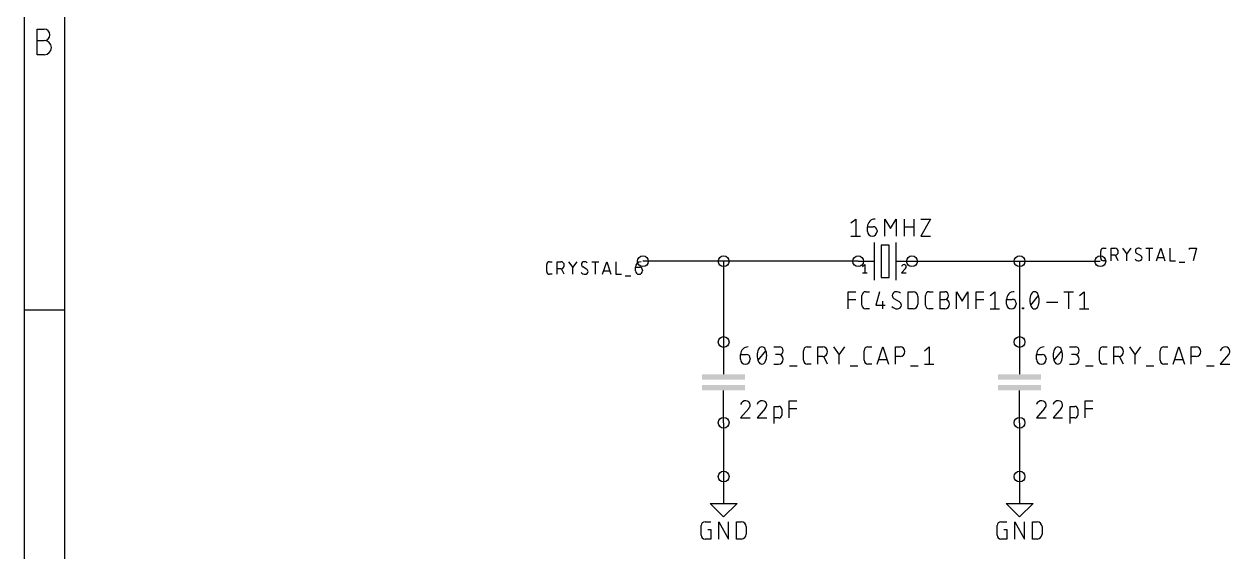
# Model space of a CAD drawing. Extents: x -226 to 161, y 99 to 359.
# Drawn here: x -226.1 to -112.2, y 231.7 to 281.5 of the extents above; entities that cross this region are included whole.
import ezdxf

# ---------------------------------------------------------------- set-up
doc = ezdxf.new("R2010")
doc.units = 0
for name, color, linetype in [('91', 122, 'CONTINUOUS'), ('93', 122, 'CONTINUOUS'), ('94', 12, 'CONTINUOUS'), ('95', 251, 'CONTINUOUS'), ('96', 251, 'CONTINUOUS')]:
    doc.layers.add(name, color=color, linetype=linetype)

# ---------------------------------------------------------------- blocks, each defined once
blk = doc.blocks.new('RECT')
blk.add_solid([(-0.5, -0.5), (0.5, -0.5), (-0.5, 0.5), (0.5, 0.5)])

msp = doc.modelspace()

# ---------------------------------------------------------------- linework, layer by layer
at = {"layer": '91'}
for p, q in [((-160.02, 259.08), (-167.64, 259.08)), ((-147.32, 259.08), (-160.02, 259.08)), ((-160.02, 259.08), (-160.02, 251.46)), ((-142.24, 259.08), (-132.08, 259.08)), ((-132.08, 259.08), (-124.46, 259.08)), ((-132.08, 259.08), (-132.08, 251.46)), ((-160.02, 243.84), (-160.02, 238.76)), ((-132.08, 243.84), (-132.08, 238.76))]:
    msp.add_line(p, q, dxfattribs=at)
for centre in [(-167.64, 259.08), (-160.02, 259.08), (-147.32, 259.08), (-142.24, 259.08), (-132.08, 259.08), (-124.46, 259.08), (-160.02, 251.46), (-132.08, 251.46), (-160.02, 243.84), (-132.08, 243.84), (-160.02, 238.76), (-132.08, 238.76)]:
    msp.add_circle(centre, 0.508, dxfattribs=at)
at = {"layer": '93'}
for p, q in [((-146.9009, 258.5875), (-146.6822, 258.7625)), ((-146.6822, 258.7625), (-146.6822, 257.9751)), ((-142.8461, 258.4125), (-143.2179, 257.9751)), ((-146.9009, 257.9751), (-146.4635, 257.9751)), ((-143.2179, 257.9751), (-142.7805, 257.9751))]:
    msp.add_line(p, q, dxfattribs=at)
for centre, radius, start, end in [((-142.9773, 258.5096), 0.2529, 90, 162.055), ((-142.9773, 258.5657), 0.1968, 0, 90), ((-142.9919, 258.5657), 0.2114, 313.6017, 0)]:
    msp.add_arc(centre, radius, start, end, dxfattribs=at)
at = {"layer": '94'}
for p, q in [((-226.06, 359.41), (-226.06, 99.06)), ((-222.25, 355.6), (-222.25, 102.87)), ((-224.8236, 278.5776), (-224.8236, 280.9844)), ((-224.8236, 280.9844), (-224.155, 280.9844)), ((-224.8236, 279.9147), (-224.155, 279.9147)), ((-224.155, 278.5776), (-224.8236, 278.5776)), ((-145.796, 260.858), (-145.796, 257.302)), ((-143.764, 260.858), (-143.764, 257.302)), ((-145.161, 260.604), (-145.161, 257.556)), ((-144.399, 260.604), (-145.161, 260.604)), ((-144.399, 257.556), (-144.399, 260.604)), ((-147.32, 259.08), (-145.796, 259.08)), ((-143.764, 259.08), (-142.24, 259.08)), ((-145.161, 257.556), (-144.399, 257.556)), ((-226.06, 254.508), (-222.25, 254.508)), ((-160.02, 251.46), (-160.02, 248.92)), ((-132.08, 251.46), (-132.08, 248.92)), ((-160.02, 248.92), (-160.02, 248.412)), ((-132.08, 248.92), (-132.08, 248.412)), ((-160.02, 246.38), (-160.02, 246.888)), ((-160.02, 243.84), (-160.02, 246.38)), ((-132.08, 246.38), (-132.08, 246.888)), ((-132.08, 243.84), (-132.08, 246.38)), ((-160.02, 238.76), (-160.02, 236.22)), ((-132.08, 238.76), (-132.08, 236.22)), ((-161.29, 236.22), (-158.75, 236.22)), ((-160.02, 234.95), (-161.29, 236.22)), ((-158.75, 236.22), (-160.02, 234.95)), ((-133.35, 236.22), (-130.81, 236.22)), ((-132.08, 234.95), (-133.35, 236.22)), ((-130.81, 236.22), (-132.08, 234.95))]:
    msp.add_line(p, q, dxfattribs=at)
for centre, radius in [((-224.155, 280.4496), 0.5348), ((-224.155, 279.2462), 0.6686)]:
    msp.add_arc(centre, radius, 270, 90, dxfattribs=at)
at = {"layer": '95'}
for p, q in [((-148.0058, 262.7066), (-147.5542, 263.0678)), ((-147.5542, 263.0678), (-147.5542, 261.4422)), ((-144.8136, 261.4422), (-144.8136, 263.0678)), ((-144.8136, 263.0678), (-144.2717, 262.1647)), ((-144.2717, 262.1647), (-143.7298, 263.0678)), ((-143.7298, 263.0678), (-143.7298, 261.4422)), ((-142.9517, 261.4422), (-142.9517, 263.0678)), ((-142.0486, 263.0678), (-142.0486, 261.4422)), ((-141.3886, 263.0678), (-140.4855, 263.0678)), ((-140.4855, 263.0678), (-141.3886, 261.4422)), ((-146.4427, 262.3453), (-145.9008, 262.3453)), ((-146.4427, 261.8938), (-146.4427, 262.3453)), ((-145.5396, 261.9841), (-145.5396, 261.8938)), ((-142.9517, 262.3453), (-142.0486, 262.3453)), ((-148.0058, 261.4422), (-147.1027, 261.4422)), ((-141.3886, 261.4422), (-140.4855, 261.4422)), ((-124.4219, 259.3834), (-124.4219, 260.0466)), ((-124.1566, 260.3119), (-123.8913, 260.3119)), ((-123.422, 259.1181), (-123.422, 260.3119)), ((-123.422, 260.3119), (-123.0904, 260.3119)), ((-123.0904, 259.6487), (-123.422, 259.6487)), ((-122.7587, 259.1181), (-123.024, 259.6487)), ((-122.3517, 260.3119), (-121.9538, 259.7482)), ((-121.9538, 259.7482), (-121.5559, 260.3119)), ((-121.9538, 259.1181), (-121.9538, 259.7482)), ((-120.6499, 259.6155), (-121.0147, 259.8145)), ((-120.1518, 260.3119), (-119.4886, 260.3119)), ((-119.8202, 259.1181), (-119.8202, 260.3119)), ((-119.1513, 259.1181), (-118.7534, 260.3119)), ((-118.7534, 260.3119), (-118.3555, 259.1181)), ((-117.9019, 260.3119), (-117.9019, 259.1181)), ((-116.037, 260.1793), (-116.037, 260.3119)), ((-116.037, 260.3119), (-115.3738, 260.3119)), ((-115.3738, 260.3119), (-115.7054, 259.1181)), ((-176.7262, 258.1134), (-176.7262, 258.7766)), ((-176.4609, 259.0419), (-176.1956, 259.0419)), ((-175.7263, 257.8481), (-175.7263, 259.0419)), ((-175.7263, 259.0419), (-175.3947, 259.0419)), ((-174.656, 259.0419), (-174.2581, 258.4782)), ((-174.2581, 258.4782), (-173.8602, 259.0419)), ((-174.2581, 257.8481), (-174.2581, 258.4782)), ((-172.9542, 258.3455), (-173.319, 258.5445)), ((-172.4561, 259.0419), (-171.7929, 259.0419)), ((-172.1245, 257.8481), (-172.1245, 259.0419)), ((-171.4556, 257.8481), (-171.0577, 259.0419)), ((-171.0577, 259.0419), (-170.6598, 257.8481)), ((-170.2062, 259.0419), (-170.2062, 257.8481)), ((-168.3413, 258.5113), (-167.9434, 258.5113)), ((-168.3413, 258.1797), (-168.3413, 258.5113)), ((-123.8913, 259.1181), (-124.1566, 259.1181)), ((-118.455, 259.4166), (-119.0519, 259.4166)), ((-117.9019, 259.1181), (-117.3714, 259.1181)), ((-116.9994, 258.9855), (-116.4688, 258.9855)), ((-176.1956, 257.8481), (-176.4609, 257.8481)), ((-175.3947, 258.3787), (-175.7263, 258.3787)), ((-175.063, 257.8481), (-175.3283, 258.3787)), ((-170.7593, 258.1465), (-171.3562, 258.1465)), ((-170.2062, 257.8481), (-169.6757, 257.8481)), ((-169.3037, 257.7155), (-168.7731, 257.7155)), ((-167.6781, 258.246), (-167.6781, 258.1797)), ((-156.7664, 249.7384), (-156.0439, 250.6416)), ((-155.2936, 251.0028), (-154.7517, 251.0028)), ((-152.4839, 249.7384), (-152.4839, 250.6416)), ((-152.1226, 251.0028), (-151.7614, 251.0028)), ((-151.1161, 249.3772), (-151.1161, 251.0028)), ((-151.1161, 251.0028), (-150.6645, 251.0028)), ((-149.6524, 251.0028), (-149.1106, 250.2352)), ((-149.1106, 250.2352), (-148.5687, 251.0028)), ((-146.7524, 249.7384), (-146.7524, 250.6416)), ((-146.3912, 251.0028), (-146.03, 251.0028)), ((-145.5362, 249.3772), (-144.9943, 251.0028)), ((-144.9943, 251.0028), (-144.4525, 249.3772)), ((-143.8096, 249.3772), (-143.8096, 251.0028)), ((-143.8096, 251.0028), (-143.358, 251.0028)), ((-141.0692, 250.6416), (-140.6176, 251.0028)), ((-140.6176, 251.0028), (-140.6176, 249.3772)), ((-128.8264, 249.7384), (-128.1039, 250.6416)), ((-127.3536, 251.0028), (-126.8117, 251.0028)), ((-124.5439, 249.7384), (-124.5439, 250.6416)), ((-124.1826, 251.0028), (-123.8214, 251.0028)), ((-123.1761, 249.3772), (-123.1761, 251.0028)), ((-123.1761, 251.0028), (-122.7245, 251.0028)), ((-121.7124, 251.0028), (-121.1706, 250.2352)), ((-121.1706, 250.2352), (-120.6287, 251.0028)), ((-118.8124, 249.7384), (-118.8124, 250.6416)), ((-118.4512, 251.0028), (-118.09, 251.0028)), ((-117.5962, 249.3772), (-117.0543, 251.0028)), ((-117.0543, 251.0028), (-116.5125, 249.3772)), ((-115.8696, 249.3772), (-115.8696, 251.0028)), ((-115.8696, 251.0028), (-115.418, 251.0028)), ((-158.4198, 250.2803), (-157.8779, 250.2803)), ((-158.4198, 249.8288), (-158.4198, 250.2803)), ((-157.5167, 249.9191), (-157.5167, 249.8288)), ((-155.2936, 249.3772), (-154.842, 249.3772)), ((-154.7517, 250.2803), (-155.1129, 250.2803)), ((-151.7614, 249.3772), (-152.1226, 249.3772)), ((-150.6645, 250.0997), (-151.1161, 250.0997)), ((-150.213, 249.3772), (-150.5742, 250.0997)), ((-149.1106, 249.3772), (-149.1106, 250.2352)), ((-146.03, 249.3772), (-146.3912, 249.3772)), ((-144.5879, 249.7836), (-145.4007, 249.7836)), ((-143.358, 250.0997), (-143.8096, 250.0997)), ((-141.0692, 249.3772), (-140.166, 249.3772)), ((-130.4798, 250.2803), (-129.9379, 250.2803)), ((-130.4798, 249.8288), (-130.4798, 250.2803)), ((-129.5767, 249.9191), (-129.5767, 249.8288)), ((-127.3536, 249.3772), (-126.902, 249.3772)), ((-126.8117, 250.2803), (-127.1729, 250.2803)), ((-123.8214, 249.3772), (-124.1826, 249.3772)), ((-122.7245, 250.0997), (-123.1761, 250.0997)), ((-122.273, 249.3772), (-122.6342, 250.0997)), ((-121.1706, 249.3772), (-121.1706, 250.2352)), ((-118.09, 249.3772), (-118.4512, 249.3772)), ((-116.6479, 249.7836), (-117.4607, 249.7836)), ((-115.418, 250.0997), (-115.8696, 250.0997)), ((-112.3615, 250.2803), (-113.1292, 249.3772)), ((-113.1292, 249.3772), (-112.226, 249.3772)), ((-153.7964, 249.1966), (-153.0739, 249.1966)), ((-148.065, 249.1966), (-147.3425, 249.1966)), ((-142.3856, 249.1966), (-141.6632, 249.1966)), ((-125.8564, 249.1966), (-125.134, 249.1966)), ((-120.125, 249.1966), (-119.4025, 249.1966)), ((-114.4456, 249.1966), (-113.7232, 249.1966))]:
    msp.add_line(p, q, dxfattribs=at)
for centre, radius, start, end in [((-145.7202, 262.3453), 0.7225, 90, 180), ((-145.9911, 261.8938), 0.4516, 180, 0), ((-145.9008, 261.9841), 0.3612, 0, 90), ((-124.1566, 260.0466), 0.2653, 90, 180), ((-123.0904, 259.9803), 0.3316, 270, 90), ((-120.8821, 260.0466), 0.2653, 90, 180), ((-120.8779, 260.0466), 0.2694, 180.0002, 239.4892), ((-120.8821, 259.8145), 0.4974, 53.1299, 89.9999), ((-120.7867, 259.3834), 0.2694, 360, 59.4913), ((-176.4609, 258.7766), 0.2653, 90, 180), ((-175.3947, 258.7103), 0.3316, 270, 90), ((-173.1864, 258.7766), 0.2653, 90, 180), ((-173.1822, 258.7766), 0.2694, 180.0002, 239.4892), ((-173.1864, 258.5445), 0.4974, 53.1299, 89.9999), ((-167.8107, 258.5113), 0.5306, 90, 180), ((-167.9434, 258.246), 0.2653, 0.0007, 90), ((-124.1566, 259.3834), 0.2653, 180, 270), ((-120.7826, 259.6785), 0.5604, 224.7613, 269.9994), ((-120.7826, 259.3834), 0.2653, 269.9993, 0), ((-176.4609, 258.1134), 0.2653, 180, 270), ((-173.0869, 258.4085), 0.5604, 224.7613, 269.9994), ((-173.0869, 258.1134), 0.2653, 269.9993, 0), ((-173.091, 258.1134), 0.2694, 360, 59.4913), ((-168.0097, 258.1797), 0.3316, 180, 0), ((-157.6973, 250.2803), 0.7225, 90, 180), ((-155.5171, 250.19), 1.3396, 154.0109, 180), ((-156.4051, 250.6687), 0.3342, 90.0001, 161.0756), ((-156.4051, 250.6686), 0.3342, 18.9254, 90), ((-157.2932, 250.19), 1.3396, 359.9999, 25.9891), ((-154.7517, 250.6416), 0.3612, 270, 90), ((-152.1226, 250.6416), 0.3612, 90, 180), ((-150.6645, 250.5512), 0.4516, 270, 90), ((-146.3912, 250.6416), 0.3612, 90, 180), ((-143.358, 250.5512), 0.4516, 270, 90), ((-129.7573, 250.2803), 0.7225, 90, 180), ((-127.5771, 250.19), 1.3396, 154.0109, 180), ((-128.4651, 250.6687), 0.3342, 90.0001, 161.0756), ((-128.4651, 250.6686), 0.3342, 18.9254, 90), ((-129.3532, 250.19), 1.3396, 359.9999, 25.9891), ((-126.8117, 250.6416), 0.3612, 270, 90), ((-124.1826, 250.6416), 0.3612, 90, 180), ((-122.7245, 250.5512), 0.4516, 270, 90), ((-118.4512, 250.6416), 0.3612, 90, 180), ((-115.418, 250.5512), 0.4516, 270, 90), ((-112.6324, 250.4807), 0.5221, 89.9999, 162.0554), ((-112.6324, 250.5964), 0.4064, 0, 90), ((-112.6626, 250.5964), 0.4365, 313.6035, 359.9999), ((-157.9682, 249.8288), 0.4516, 180, 0), ((-157.8779, 249.9191), 0.3612, 0, 90), ((-155.517, 250.19), 1.3396, 180, 205.9889), ((-156.4051, 249.7114), 0.3342, 198.925, 270), ((-156.4051, 249.7114), 0.3342, 270.0001, 341.0743), ((-157.2932, 250.19), 1.3396, 334.0111, 0), ((-154.842, 249.8288), 0.4516, 270, 90), ((-152.1226, 249.7384), 0.3612, 180, 270), ((-146.3912, 249.7384), 0.3612, 180, 270), ((-130.0282, 249.8288), 0.4516, 180, 0), ((-129.9379, 249.9191), 0.3612, 0, 90), ((-127.577, 250.19), 1.3396, 180, 205.9889), ((-128.4651, 249.7114), 0.3342, 198.925, 270), ((-128.4651, 249.7114), 0.3342, 270.0001, 341.0743), ((-129.3532, 250.19), 1.3396, 334.0111, 0), ((-126.902, 249.8288), 0.4516, 270, 90), ((-124.1826, 249.7384), 0.3612, 180, 270), ((-118.4512, 249.7384), 0.3612, 180, 270)]:
    msp.add_arc(centre, radius, start, end, dxfattribs=at)
at = {"layer": '96'}
for p, q in [((-148.2598, 254.5842), (-148.2598, 256.2098)), ((-148.2598, 256.2098), (-147.5373, 256.2098)), ((-146.6029, 256.2098), (-146.2416, 256.2098)), ((-145.2963, 256.2098), (-145.6576, 254.9454)), ((-142.5834, 254.5842), (-142.5834, 256.2098)), ((-142.5834, 256.2098), (-142.1319, 256.2098)), ((-140.6109, 256.2098), (-140.2497, 256.2098)), ((-139.5924, 254.5842), (-139.5924, 256.2098)), ((-139.5924, 256.2098), (-139.1409, 256.2098)), ((-138.0365, 254.5842), (-138.0365, 256.2098)), ((-138.0365, 256.2098), (-137.4946, 255.3067)), ((-137.4946, 255.3067), (-136.9527, 256.2098)), ((-136.9527, 256.2098), (-136.9527, 254.5842)), ((-136.1716, 254.5842), (-136.1716, 256.2098)), ((-136.1716, 256.2098), (-135.4492, 256.2098)), ((-134.872, 255.8486), (-134.4205, 256.2098)), ((-134.4205, 256.2098), (-134.4205, 254.5842)), ((-127.8901, 256.2098), (-126.987, 256.2098)), ((-127.4385, 254.5842), (-127.4385, 256.2098)), ((-126.4312, 255.8486), (-125.9796, 256.2098)), ((-125.9796, 256.2098), (-125.9796, 254.5842)), ((-148.2598, 255.4873), (-147.5373, 255.4873)), ((-146.9641, 254.9454), (-146.9641, 255.8486)), ((-145.0254, 255.3067), (-145.0254, 254.5842)), ((-143.4241, 255.2615), (-143.9208, 255.5325)), ((-141.6803, 255.7582), (-141.6803, 255.0358)), ((-140.9722, 254.9454), (-140.9722, 255.8486)), ((-139.5924, 255.4873), (-139.1409, 255.4873)), ((-136.1716, 255.4873), (-135.4492, 255.4873)), ((-133.3089, 255.4873), (-132.767, 255.4873)), ((-133.3089, 255.0358), (-133.3089, 255.4873)), ((-132.4058, 255.1261), (-132.4058, 255.0358)), ((-131.0302, 254.9454), (-130.3077, 255.8486)), ((-129.5435, 255.2164), (-128.4598, 255.2164)), ((-146.2416, 254.5842), (-146.6029, 254.5842)), ((-145.6576, 254.9454), (-144.7545, 254.9454)), ((-142.1319, 254.5842), (-142.5834, 254.5842)), ((-140.2497, 254.5842), (-140.6109, 254.5842)), ((-139.1409, 254.5842), (-139.5924, 254.5842)), ((-134.872, 254.5842), (-133.9689, 254.5842)), ((-131.8083, 254.5842), (-131.8083, 254.6745)), ((-131.8083, 254.6745), (-131.718, 254.6745)), ((-131.718, 254.5842), (-131.8083, 254.5842)), ((-131.718, 254.6745), (-131.718, 254.5842)), ((-126.4312, 254.5842), (-125.5281, 254.5842)), ((-153.8317, 244.2972), (-153.8317, 245.9228)), ((-153.8317, 245.9228), (-153.1092, 245.9228)), ((-125.8917, 244.2972), (-125.8917, 245.9228)), ((-125.8917, 245.9228), (-125.1692, 245.9228)), ((-157.6522, 245.2003), (-158.4198, 244.2972)), ((-156.089, 245.2003), (-156.8567, 244.2972)), ((-155.248, 243.7553), (-155.248, 245.3809)), ((-155.248, 245.3809), (-154.7965, 245.3809)), ((-154.5255, 245.11), (-154.5255, 244.5681)), ((-153.8317, 245.2003), (-153.1092, 245.2003)), ((-129.7122, 245.2003), (-130.4798, 244.2972)), ((-128.149, 245.2003), (-128.9167, 244.2972)), ((-127.308, 243.7553), (-127.308, 245.3809)), ((-127.308, 245.3809), (-126.8565, 245.3809)), ((-126.5855, 245.11), (-126.5855, 244.5681)), ((-125.8917, 245.2003), (-125.1692, 245.2003)), ((-158.4198, 244.2972), (-157.5167, 244.2972)), ((-156.8567, 244.2972), (-155.9536, 244.2972)), ((-154.7965, 244.2972), (-155.248, 244.2972)), ((-130.4798, 244.2972), (-129.5767, 244.2972)), ((-128.9167, 244.2972), (-128.0136, 244.2972)), ((-126.8565, 244.2972), (-127.308, 244.2972)), ((-162.1389, 233.2284), (-162.1389, 234.1316)), ((-161.7776, 234.4928), (-161.2358, 234.4928)), ((-161.5067, 233.7703), (-161.2358, 233.7703)), ((-161.2358, 233.7703), (-161.2358, 232.8672)), ((-160.4716, 232.8672), (-160.4716, 234.4928)), ((-160.4716, 234.4928), (-159.5684, 232.8672)), ((-159.5684, 232.8672), (-159.5684, 234.4928)), ((-158.8042, 232.8672), (-158.8042, 234.4928)), ((-158.8042, 234.4928), (-158.3527, 234.4928)), ((-157.9011, 234.0412), (-157.9011, 233.3188)), ((-134.1989, 233.2284), (-134.1989, 234.1316)), ((-133.8376, 234.4928), (-133.2958, 234.4928)), ((-133.5667, 233.7703), (-133.2958, 233.7703)), ((-133.2958, 233.7703), (-133.2958, 232.8672)), ((-132.5316, 232.8672), (-132.5316, 234.4928)), ((-132.5316, 234.4928), (-131.6284, 232.8672)), ((-131.6284, 232.8672), (-131.6284, 234.4928)), ((-130.8642, 232.8672), (-130.8642, 234.4928)), ((-130.8642, 234.4928), (-130.4127, 234.4928)), ((-129.9611, 234.0412), (-129.9611, 233.3188)), ((-161.2358, 232.8672), (-161.7776, 232.8672)), ((-158.3527, 232.8672), (-158.8042, 232.8672)), ((-133.2958, 232.8672), (-133.8376, 232.8672)), ((-130.4127, 232.8672), (-130.8642, 232.8672))]:
    msp.add_line(p, q, dxfattribs=at)
for centre, radius, start, end in [((-146.6029, 255.8486), 0.3612, 90, 180), ((-143.7402, 255.8486), 0.3612, 90, 180), ((-143.7402, 255.5325), 0.6773, 53.1296, 90), ((-142.1319, 255.7582), 0.4516, 0, 90), ((-140.6109, 255.8486), 0.3612, 90, 180), ((-139.1409, 255.8486), 0.3612, 270, 90), ((-132.5864, 255.4873), 0.7225, 90, 180), ((-130.669, 255.8757), 0.3342, 90.0001, 161.0756), ((-130.669, 255.8756), 0.3342, 18.9254, 90), ((-143.7345, 255.8486), 0.3669, 180, 239.4898), ((-143.6103, 254.9454), 0.3669, 359.9998, 59.49), ((-142.1319, 255.0358), 0.4516, 270, 0), ((-139.1409, 255.0358), 0.4516, 270, 90), ((-132.8573, 255.0358), 0.4516, 180, 0), ((-132.767, 255.1261), 0.3612, 0, 90), ((-129.7809, 255.397), 1.3396, 154.0109, 180), ((-129.7809, 255.397), 1.3396, 180, 205.9889), ((-131.5571, 255.397), 1.3396, 334.0111, 0), ((-131.557, 255.397), 1.3396, 359.9999, 25.9891), ((-146.6029, 254.9454), 0.3612, 180, 270), ((-143.6047, 255.3473), 0.7631, 224.7606, 270.0001), ((-143.6047, 254.9454), 0.3612, 270, 0), ((-140.6109, 254.9454), 0.3612, 180, 270), ((-130.669, 254.9184), 0.3342, 198.925, 270), ((-130.669, 254.9184), 0.3342, 270.0001, 341.0743), ((-157.9231, 245.4007), 0.5221, 89.9999, 162.0554), ((-157.9231, 245.5164), 0.4064, 0, 90), ((-156.36, 245.4007), 0.5221, 89.9999, 162.0554), ((-156.36, 245.5164), 0.4064, 0, 90), ((-129.9831, 245.4007), 0.5221, 89.9999, 162.0554), ((-129.9831, 245.5164), 0.4064, 0, 90), ((-128.42, 245.4007), 0.5221, 89.9999, 162.0554), ((-128.42, 245.5164), 0.4064, 0, 90), ((-157.9532, 245.5164), 0.4365, 313.6035, 359.9999), ((-156.3901, 245.5164), 0.4365, 313.6035, 359.9999), ((-154.7965, 245.11), 0.2709, 0.0013, 90), ((-130.0132, 245.5164), 0.4365, 313.6035, 359.9999), ((-128.4501, 245.5164), 0.4365, 313.6035, 359.9999), ((-126.8565, 245.11), 0.2709, 0.0013, 90), ((-154.7965, 244.5681), 0.2709, 269.9993, 0), ((-126.8565, 244.5681), 0.2709, 269.9993, 0), ((-161.7776, 234.1316), 0.3612, 90, 180), ((-158.3527, 234.0412), 0.4516, 0, 90), ((-133.8376, 234.1316), 0.3612, 90, 180), ((-130.4127, 234.0412), 0.4516, 0, 90), ((-161.7776, 233.2284), 0.3612, 180, 270), ((-158.3527, 233.3188), 0.4516, 270, 0), ((-133.8376, 233.2284), 0.3612, 180, 270), ((-130.4127, 233.3188), 0.4516, 270, 0)]:
    msp.add_arc(centre, radius, start, end, dxfattribs=at)

# ---------------------------------------------------------------- block references
at = {"layer": '94', "xscale": 4.064, "yscale": 0.508}
for p in [(-160.02, 248.158), (-132.08, 248.158), (-160.02, 247.142), (-132.08, 247.142)]:
    msp.add_blockref('RECT', p, dxfattribs=at)

doc.saveas('drawing.dxf')
